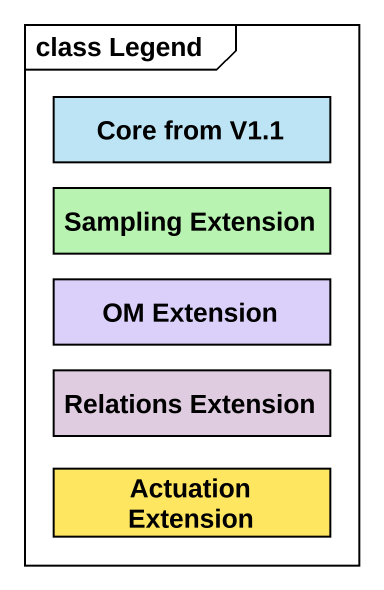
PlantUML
@startuml
mainframe class Legend
hide circle
hide empty members
class "Core from V1.1" as Core_from_V1_1 #BDE4F4
class "Sampling Extension" as Sampling_Extension #B9F3B1
class "OM Extension" as OM_Extension #DAD0FA
class "Relations Extension" as Relations_Extension #E0CCE0
class "Actuation Extension" as Actuation_Extension #FFE661
@enduml
